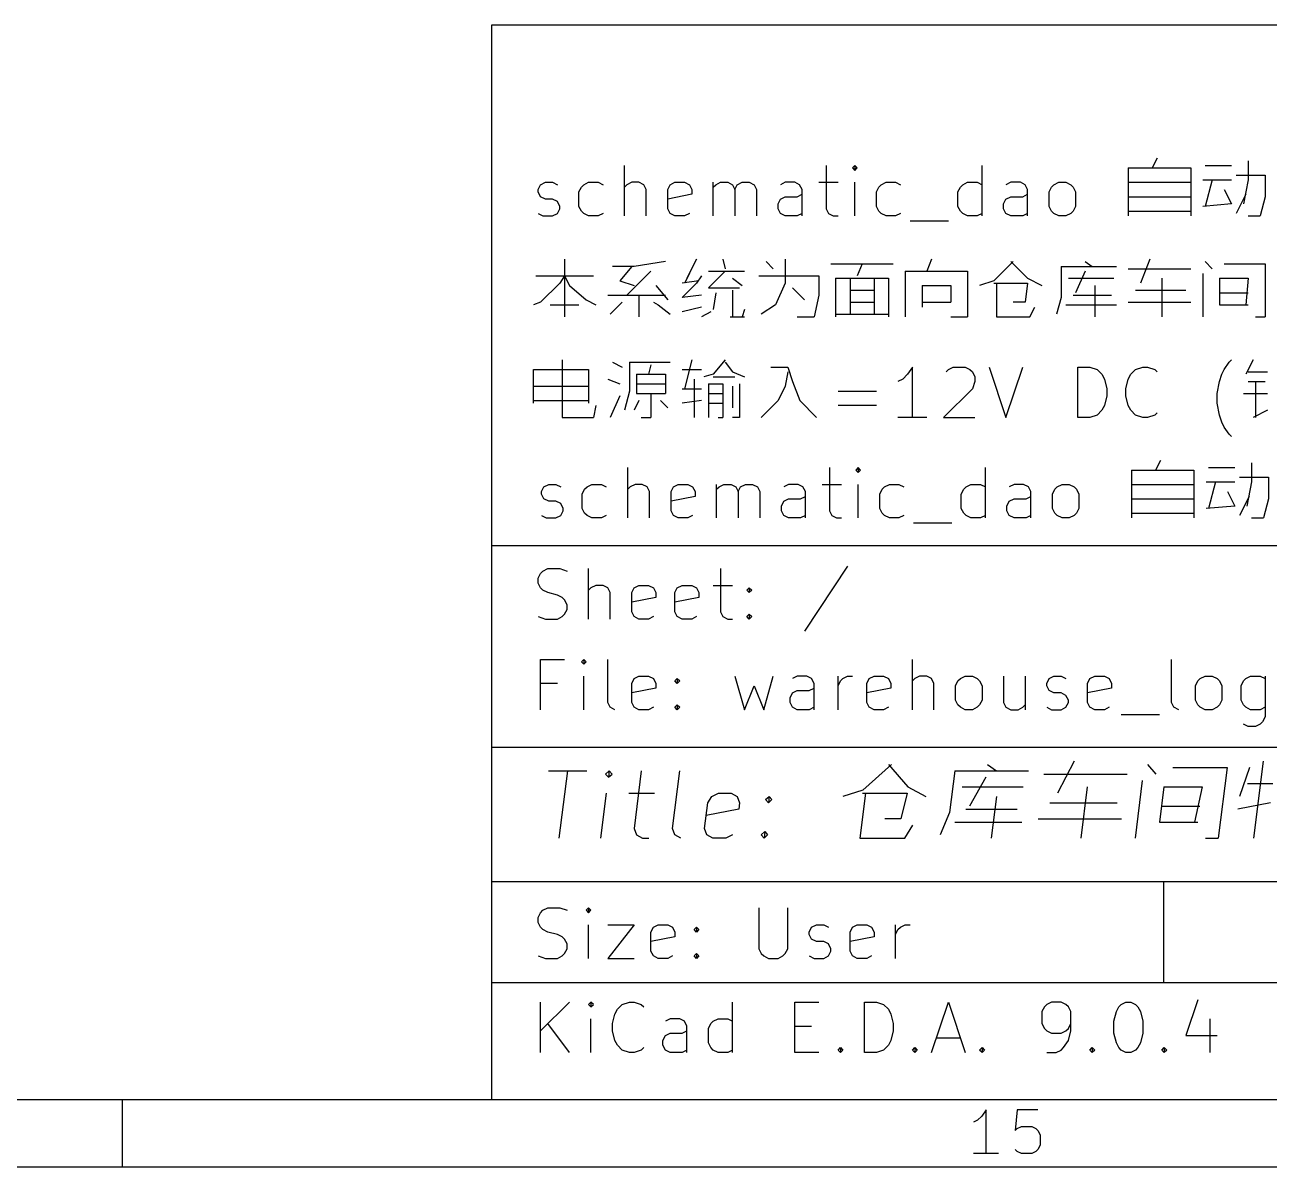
# Model space of a CAD drawing. Extents: x 0.4 to 37.4, y -23 to -0.4.
# Drawn here: x 27.839 to 29.297, y -22.992 to -21.654 of the extents above; entities that cross this region are included whole.
import ezdxf

# ---------------------------------------------------------------- set-up
doc = ezdxf.new("R2010")
doc.units = 0
doc.header["$MEASUREMENT"] = 0
doc.layers.add('RED2', color=1, linetype='CONTINUOUS')

msp = doc.modelspace()

# ---------------------------------------------------------------- linework, layer by layer
at = {"layer": 'RED2', "linetype": 'CONTINUOUS'}
for p, q in [((28.3858, -21.6535), (32.6378, -21.6535)), ((28.3858, -22.9134), (28.3858, -21.6535)), ((28.5416, -21.8774), (28.5416, -21.8184)), ((28.7778, -21.8184), (28.7778, -21.869)), ((28.8115, -21.8184), (28.8087, -21.8212)), ((28.8143, -21.8212), (28.8115, -21.8184)), ((28.8115, -21.8184), (28.8115, -21.824)), ((28.9606, -21.8774), (28.9606, -21.8184)), ((29.1659, -21.8099), (29.1602, -21.8212)), ((29.2221, -21.8184), (29.253, -21.8184)), ((29.2727, -21.8127), (29.2727, -21.8352)), ((28.8087, -21.8212), (28.8115, -21.824)), ((28.8115, -21.824), (28.8143, -21.8212)), ((29.1321, -21.8212), (29.1321, -21.8774)), ((29.1321, -21.8212), (29.2052, -21.8212)), ((29.2052, -21.8212), (29.2052, -21.8774)), ((29.2587, -21.8296), (29.2924, -21.8296)), ((29.2924, -21.8296), (29.2924, -21.8549)), ((28.4403, -21.8465), (28.4431, -21.8408)), ((28.4403, -21.8493), (28.4403, -21.8465)), ((28.4431, -21.8549), (28.4403, -21.8493)), ((28.4431, -21.8408), (28.4488, -21.838)), ((28.4488, -21.838), (28.4572, -21.838)), ((28.4572, -21.838), (28.4628, -21.8408)), ((28.4881, -21.8493), (28.4909, -21.8437)), ((28.4881, -21.8662), (28.4881, -21.8493)), ((28.4909, -21.8437), (28.4938, -21.8408)), ((28.4938, -21.8408), (28.4994, -21.838)), ((28.4994, -21.838), (28.5106, -21.838)), ((28.5106, -21.838), (28.5163, -21.8408)), ((28.5444, -21.8408), (28.5416, -21.8437)), ((28.55, -21.838), (28.5444, -21.8408)), ((28.5584, -21.838), (28.55, -21.838)), ((28.5641, -21.8408), (28.5584, -21.838)), ((28.5669, -21.8465), (28.5641, -21.8408)), ((28.5669, -21.8774), (28.5669, -21.8465)), ((28.5922, -21.8465), (28.595, -21.8408)), ((28.5922, -21.869), (28.5922, -21.8465)), ((28.595, -21.8408), (28.6006, -21.838)), ((28.6006, -21.838), (28.6119, -21.838)), ((28.6119, -21.838), (28.6175, -21.8408)), ((28.6175, -21.8408), (28.6203, -21.8465)), ((28.6203, -21.8465), (28.6203, -21.8521)), ((28.6456, -21.8774), (28.6456, -21.838)), ((28.6456, -21.8437), (28.6484, -21.8408)), ((28.6484, -21.8408), (28.654, -21.838)), ((28.654, -21.838), (28.6625, -21.838)), ((28.6625, -21.838), (28.6681, -21.8408)), ((28.6681, -21.8408), (28.6709, -21.8465)), ((28.6709, -21.8465), (28.6737, -21.8408)), ((28.6709, -21.8465), (28.6709, -21.8774)), ((28.6737, -21.8408), (28.6794, -21.838)), ((28.6794, -21.838), (28.6878, -21.838)), ((28.6878, -21.838), (28.6934, -21.8408)), ((28.6934, -21.8408), (28.6962, -21.8465)), ((28.6962, -21.8465), (28.6962, -21.8774)), ((28.73, -21.838), (28.7244, -21.8408)), ((28.7412, -21.838), (28.73, -21.838)), ((28.7468, -21.8408), (28.7412, -21.838)), ((28.7497, -21.8465), (28.7468, -21.8408)), ((28.7497, -21.8774), (28.7497, -21.8465)), ((28.7693, -21.838), (28.7918, -21.838)), ((28.8115, -21.8774), (28.8115, -21.838)), ((28.8368, -21.8493), (28.8396, -21.8437)), ((28.8368, -21.8662), (28.8368, -21.8493)), ((28.8396, -21.8437), (28.8425, -21.8408)), ((28.8425, -21.8408), (28.8481, -21.838)), ((28.8481, -21.838), (28.8593, -21.838)), ((28.8593, -21.838), (28.865, -21.8408)), ((28.9324, -21.8493), (28.9353, -21.8437)), ((28.9324, -21.8662), (28.9324, -21.8493)), ((28.9353, -21.8437), (28.9381, -21.8408)), ((28.9381, -21.8408), (28.9437, -21.838)), ((28.9437, -21.838), (28.9549, -21.838)), ((28.9549, -21.838), (28.9606, -21.8408)), ((28.9943, -21.838), (28.9887, -21.8408)), ((29.0056, -21.838), (28.9943, -21.838)), ((29.0112, -21.8408), (29.0056, -21.838)), ((29.014, -21.8465), (29.0112, -21.8408)), ((29.014, -21.8774), (29.014, -21.8465)), ((29.0393, -21.8493), (29.0421, -21.8437)), ((29.0393, -21.8662), (29.0393, -21.8493)), ((29.0421, -21.8437), (29.0449, -21.8408)), ((29.0449, -21.8408), (29.0506, -21.838)), ((29.0506, -21.838), (29.059, -21.838)), ((29.059, -21.838), (29.0646, -21.8408)), ((29.0646, -21.8408), (29.0674, -21.8437)), ((29.0674, -21.8437), (29.0702, -21.8493)), ((29.0702, -21.8493), (29.0702, -21.8662)), ((29.1321, -21.838), (29.2052, -21.838)), ((29.2193, -21.8352), (29.253, -21.8352)), ((29.2305, -21.8352), (29.2221, -21.8662)), ((29.2446, -21.8465), (29.253, -21.8633)), ((29.2727, -21.8352), (29.2671, -21.8633)), ((28.4488, -21.8577), (28.4431, -21.8549)), ((28.4572, -21.8577), (28.4488, -21.8577)), ((28.4628, -21.8605), (28.4572, -21.8577)), ((28.4656, -21.8662), (28.4628, -21.8605)), ((28.6203, -21.8521), (28.5922, -21.8577)), ((28.7215, -21.8633), (28.7244, -21.8577)), ((28.7215, -21.869), (28.7215, -21.8633)), ((28.7244, -21.8577), (28.73, -21.8549)), ((28.73, -21.8549), (28.744, -21.8549)), ((28.744, -21.8549), (28.7497, -21.8521)), ((28.9859, -21.8633), (28.9887, -21.8577)), ((28.9859, -21.869), (28.9859, -21.8633)), ((28.9887, -21.8577), (28.9943, -21.8549)), ((28.9943, -21.8549), (29.0084, -21.8549)), ((29.0084, -21.8549), (29.014, -21.8521)), ((29.1321, -21.8549), (29.2052, -21.8549)), ((29.253, -21.8633), (29.2193, -21.8662)), ((29.2699, -21.8521), (29.2587, -21.8746)), ((29.2924, -21.8549), (29.2868, -21.8774)), ((28.4403, -21.8746), (28.4459, -21.8774)), ((28.4459, -21.8774), (28.4572, -21.8774)), ((28.4572, -21.8774), (28.4628, -21.8746)), ((28.4628, -21.8746), (28.4656, -21.869)), ((28.4656, -21.869), (28.4656, -21.8662)), ((28.4909, -21.8718), (28.4881, -21.8662)), ((28.4938, -21.8746), (28.4909, -21.8718)), ((28.4994, -21.8774), (28.4938, -21.8746)), ((28.5106, -21.8774), (28.4994, -21.8774)), ((28.5163, -21.8746), (28.5106, -21.8774)), ((28.595, -21.8746), (28.5922, -21.869)), ((28.6006, -21.8774), (28.595, -21.8746)), ((28.6119, -21.8774), (28.6006, -21.8774)), ((28.6175, -21.8746), (28.6119, -21.8774)), ((28.7244, -21.8746), (28.7215, -21.869)), ((28.73, -21.8774), (28.7244, -21.8746)), ((28.744, -21.8774), (28.73, -21.8774)), ((28.7497, -21.8746), (28.744, -21.8774)), ((28.7778, -21.869), (28.7806, -21.8746)), ((28.7806, -21.8746), (28.7862, -21.8774)), ((28.7862, -21.8774), (28.7918, -21.8774)), ((28.8396, -21.8718), (28.8368, -21.8662)), ((28.8425, -21.8746), (28.8396, -21.8718)), ((28.8481, -21.8774), (28.8425, -21.8746)), ((28.8593, -21.8774), (28.8481, -21.8774)), ((28.865, -21.8746), (28.8593, -21.8774)), ((28.9353, -21.8718), (28.9324, -21.8662)), ((28.9381, -21.8746), (28.9353, -21.8718)), ((28.9437, -21.8774), (28.9381, -21.8746)), ((28.9549, -21.8774), (28.9437, -21.8774)), ((28.9606, -21.8746), (28.9549, -21.8774)), ((28.9887, -21.8746), (28.9859, -21.869)), ((28.9943, -21.8774), (28.9887, -21.8746)), ((29.0084, -21.8774), (28.9943, -21.8774)), ((29.014, -21.8746), (29.0084, -21.8774)), ((29.0421, -21.8718), (29.0393, -21.8662)), ((29.0449, -21.8746), (29.0421, -21.8718)), ((29.0506, -21.8774), (29.0449, -21.8746)), ((29.059, -21.8774), (29.0506, -21.8774)), ((29.0646, -21.8746), (29.059, -21.8774)), ((29.0674, -21.8718), (29.0646, -21.8746)), ((29.0702, -21.8662), (29.0674, -21.8718)), ((29.1321, -21.8718), (29.2052, -21.8718)), ((29.2727, -21.8774), (29.2868, -21.8774)), ((28.8762, -21.883), (28.9212, -21.883)), ((28.4713, -21.928), (28.4713, -21.9955)), ((28.5528, -21.9365), (28.5275, -21.9365)), ((28.55, -21.9365), (28.5359, -21.9533)), ((28.5894, -21.9308), (28.5528, -21.9365)), ((28.6259, -21.928), (28.6147, -21.9505)), ((28.6569, -21.928), (28.6597, -21.9393)), ((28.7075, -21.9308), (28.7159, -21.9393)), ((28.73, -21.928), (28.73, -21.9561)), ((28.7834, -21.9336), (28.8565, -21.9336)), ((28.82, -21.9336), (28.8143, -21.9477)), ((28.9015, -21.928), (28.8959, -21.9421)), ((28.9971, -21.9308), (28.9746, -21.9533)), ((28.9943, -21.9308), (29.014, -21.9505)), ((29.0534, -21.9365), (29.1181, -21.9365)), ((29.0534, -21.9365), (29.0534, -21.973)), ((29.0815, -21.9308), (29.0899, -21.9365)), ((29.1574, -21.928), (29.1462, -21.9561)), ((29.2221, -21.9308), (29.2305, -21.9393)), ((29.2446, -21.9336), (29.2924, -21.9336)), ((29.2924, -21.9336), (29.2924, -21.9955)), ((28.4375, -21.9477), (28.505, -21.9477)), ((28.4713, -21.9477), (28.4656, -21.9561)), ((28.4713, -21.9477), (28.4769, -21.959)), ((28.5725, -21.9421), (28.5444, -21.9702)), ((28.6175, -21.9449), (28.6119, -21.9561)), ((28.6316, -21.9477), (28.6259, -21.9561)), ((28.64, -21.9421), (28.6822, -21.9421)), ((28.6512, -21.9505), (28.64, -21.9618)), ((28.6597, -21.9421), (28.6512, -21.9505)), ((28.6681, -21.9505), (28.6794, -21.959)), ((28.699, -21.9477), (28.7694, -21.9477)), ((28.7694, -21.9477), (28.7694, -21.9702)), ((28.789, -21.9505), (28.789, -21.9955)), ((28.789, -21.9505), (28.8509, -21.9505)), ((28.8059, -21.9505), (28.8059, -21.9927)), ((28.834, -21.9505), (28.834, -21.9927)), ((28.8509, -21.9505), (28.8509, -21.9955)), ((28.8706, -21.9421), (28.8706, -21.9955)), ((28.8706, -21.9421), (28.9437, -21.9421)), ((28.9437, -21.9421), (28.9437, -21.9955)), ((29.014, -21.9505), (29.0309, -21.959)), ((29.0618, -21.9505), (29.1152, -21.9505)), ((29.0815, -21.9421), (29.0703, -21.9674)), ((29.1321, -21.9393), (29.2052, -21.9393)), ((29.1715, -21.9505), (29.1715, -21.9955)), ((29.2193, -21.9449), (29.2193, -21.9955)), ((29.239, -21.9505), (29.239, -21.9815)), ((29.239, -21.9505), (29.2727, -21.9505)), ((29.2727, -21.9505), (29.2699, -21.9815)), ((28.4656, -21.9561), (28.4431, -21.9786)), ((28.4769, -21.959), (28.4966, -21.9758)), ((28.5359, -21.9533), (28.5528, -21.959)), ((28.5781, -21.959), (28.5922, -21.9758)), ((28.6287, -21.9533), (28.6091, -21.9561)), ((28.6259, -21.9561), (28.6091, -21.973)), ((28.64, -21.9618), (28.6653, -21.9618)), ((28.6569, -21.9618), (28.6765, -21.9618)), ((28.6681, -21.9646), (28.6681, -21.9955)), ((28.73, -21.9561), (28.7187, -21.9815)), ((28.7384, -21.9618), (28.7525, -21.9758)), ((28.8059, -21.9646), (28.834, -21.9646)), ((28.8903, -21.959), (28.8903, -21.9843)), ((28.8903, -21.959), (28.924, -21.959)), ((28.924, -21.959), (28.924, -21.9786)), ((28.9746, -21.9533), (28.9578, -21.959)), ((28.9746, -21.9561), (29.014, -21.9561)), ((28.9774, -21.9561), (28.9774, -21.9955)), ((29.014, -21.9561), (29.0112, -21.9786)), ((29.0927, -21.959), (29.0927, -21.9955)), ((29.1406, -21.9646), (29.1996, -21.9646)), ((28.4431, -21.9786), (28.4347, -21.9815)), ((28.4966, -21.9758), (28.5078, -21.9815)), ((28.5219, -21.9702), (28.5894, -21.9702)), ((28.5388, -21.9786), (28.5247, -21.9927)), ((28.5584, -21.9702), (28.5584, -21.9955)), ((28.5753, -21.9786), (28.5809, -21.9815)), ((28.6316, -21.9702), (28.6091, -21.973)), ((28.6484, -21.9674), (28.6456, -21.9871)), ((28.7694, -21.9702), (28.7637, -21.9955)), ((28.8059, -21.9786), (28.834, -21.9786)), ((28.8903, -21.9786), (28.924, -21.9786)), ((29.0112, -21.9786), (28.9971, -21.9786)), ((29.0534, -21.973), (29.0478, -21.9927)), ((29.0674, -21.9702), (29.1124, -21.9702)), ((29.1321, -21.9786), (29.2052, -21.9786)), ((29.239, -21.9674), (29.2727, -21.9674)), ((28.4544, -21.9815), (28.4881, -21.9815)), ((28.5809, -21.9815), (28.595, -21.9927)), ((28.6316, -21.9843), (28.6091, -21.9899)), ((28.6428, -21.9899), (28.6316, -21.9955)), ((28.6822, -21.9871), (28.6794, -21.9955)), ((28.7187, -21.9815), (28.7019, -21.9927)), ((28.789, -21.9927), (28.8509, -21.9927)), ((29.0168, -21.9955), (29.0224, -21.9843)), ((29.059, -21.9815), (29.1181, -21.9815)), ((29.239, -21.9815), (29.2727, -21.9815)), ((28.6653, -21.9955), (28.6822, -21.9955)), ((28.744, -21.9955), (28.7637, -21.9955)), ((28.924, -21.9955), (28.9437, -21.9955)), ((28.9774, -21.9955), (29.0168, -21.9955)), ((29.2812, -21.9955), (29.2924, -21.9955)), ((28.4684, -22.0461), (28.4684, -22.1136)), ((28.5275, -22.0489), (28.5388, -22.0546)), ((28.5472, -22.0489), (28.595, -22.0489)), ((28.5472, -22.0489), (28.5472, -22.0827)), ((28.5725, -22.0518), (28.5697, -22.063)), ((28.6203, -22.0461), (28.6119, -22.0799)), ((28.6597, -22.0461), (28.6456, -22.063)), ((28.6597, -22.0489), (28.6681, -22.0602)), ((29.2446, -22.0574), (29.2502, -22.0489)), ((29.2502, -22.0489), (29.253, -22.0461)), ((29.2784, -22.0461), (29.2699, -22.063)), ((28.4347, -22.0968), (28.4347, -22.0574)), ((28.4347, -22.0574), (28.4994, -22.0574)), ((28.4994, -22.0574), (28.4994, -22.0968)), ((28.5556, -22.063), (28.5556, -22.0855)), ((28.5556, -22.063), (28.5894, -22.063)), ((28.5894, -22.063), (28.5894, -22.0855)), ((28.6091, -22.0574), (28.6316, -22.0574)), ((28.6456, -22.063), (28.6344, -22.0658)), ((28.6456, -22.0658), (28.6709, -22.0658)), ((28.6681, -22.0602), (28.6822, -22.0658)), ((28.7131, -22.0546), (28.7328, -22.0546)), ((28.7328, -22.0602), (28.73, -22.0771)), ((28.7328, -22.0546), (28.7384, -22.0714)), ((28.8734, -22.063), (28.8678, -22.0686)), ((28.879, -22.0546), (28.8734, -22.063)), ((28.879, -22.1136), (28.879, -22.0546)), ((28.9184, -22.0602), (28.9212, -22.0574)), ((28.9212, -22.0574), (28.9268, -22.0546)), ((28.9268, -22.0546), (28.9409, -22.0546)), ((28.9409, -22.0546), (28.9465, -22.0574)), ((28.9465, -22.0574), (28.9493, -22.0602)), ((28.9493, -22.0602), (28.9521, -22.0658)), ((28.9521, -22.0658), (28.9521, -22.0714)), ((28.969, -22.0546), (28.9887, -22.1136)), ((28.9887, -22.1136), (29.0084, -22.0546)), ((29.0731, -22.1136), (29.0731, -22.0546)), ((29.0731, -22.0546), (29.0871, -22.0546)), ((29.0871, -22.0546), (29.0956, -22.0574)), ((29.0956, -22.0574), (29.1012, -22.063)), ((29.1012, -22.063), (29.104, -22.0686)), ((29.1321, -22.0686), (29.1349, -22.063)), ((29.1349, -22.063), (29.1406, -22.0574)), ((29.1406, -22.0574), (29.149, -22.0546)), ((29.149, -22.0546), (29.1546, -22.0546)), ((29.1546, -22.0546), (29.1631, -22.0574)), ((29.1631, -22.0574), (29.1659, -22.0602)), ((29.239, -22.0714), (29.2418, -22.063)), ((29.2418, -22.063), (29.2446, -22.0574)), ((29.2727, -22.0602), (29.2952, -22.0602)), ((28.4347, -22.0771), (28.4994, -22.0771)), ((28.5219, -22.0686), (28.5359, -22.0743)), ((28.5472, -22.0827), (28.5416, -22.1052)), ((28.5556, -22.0743), (28.5894, -22.0743)), ((28.6091, -22.0799), (28.6316, -22.0799)), ((28.6231, -22.0686), (28.6231, -22.1136)), ((28.64, -22.0743), (28.64, -22.1136)), ((28.64, -22.0743), (28.6569, -22.0743)), ((28.6569, -22.0743), (28.6569, -22.1136)), ((28.6681, -22.0771), (28.6681, -22.1024)), ((28.6765, -22.0743), (28.6765, -22.1136)), ((28.73, -22.0771), (28.7215, -22.0939)), ((28.7384, -22.0714), (28.7469, -22.0939)), ((28.7918, -22.0827), (28.8368, -22.0827)), ((28.8678, -22.0686), (28.8621, -22.0714)), ((28.9493, -22.0799), (28.9156, -22.1136)), ((28.9521, -22.0714), (28.9493, -22.0799)), ((29.104, -22.0686), (29.1068, -22.0799)), ((29.1068, -22.0799), (29.1068, -22.0883)), ((29.1293, -22.0799), (29.1321, -22.0686)), ((29.1293, -22.0883), (29.1293, -22.0799)), ((29.2362, -22.0855), (29.239, -22.0714)), ((29.2727, -22.0714), (29.2924, -22.0714)), ((29.2812, -22.0714), (29.2812, -22.1136)), ((28.4347, -22.0939), (28.4994, -22.0939)), ((28.5359, -22.0883), (28.5247, -22.1136)), ((28.5584, -22.0939), (28.5528, -22.1052)), ((28.5556, -22.0855), (28.5894, -22.0855)), ((28.5725, -22.0855), (28.5725, -22.1136)), ((28.5837, -22.0939), (28.5922, -22.1024)), ((28.6316, -22.0939), (28.6091, -22.0968)), ((28.64, -22.0855), (28.6569, -22.0855)), ((28.64, -22.0968), (28.6569, -22.0968)), ((28.7215, -22.0939), (28.7019, -22.1136)), ((28.7469, -22.0939), (28.7665, -22.1136)), ((29.1068, -22.0883), (29.104, -22.0996)), ((29.1321, -22.0996), (29.1293, -22.0883)), ((29.2362, -22.0968), (29.2362, -22.0855)), ((29.239, -22.1108), (29.2362, -22.0968)), ((29.2671, -22.0855), (29.2952, -22.0855)), ((28.5078, -22.0996), (28.505, -22.1136)), ((28.8368, -22.0996), (28.7918, -22.0996)), ((29.0956, -22.1108), (29.0871, -22.1136)), ((29.1012, -22.1052), (29.0956, -22.1108)), ((29.104, -22.0996), (29.1012, -22.1052)), ((29.1349, -22.1052), (29.1321, -22.0996)), ((29.1406, -22.1108), (29.1349, -22.1052)), ((29.149, -22.1136), (29.1406, -22.1108)), ((29.1631, -22.1108), (29.1546, -22.1136)), ((29.1659, -22.108), (29.1631, -22.1108)), ((29.2418, -22.1192), (29.239, -22.1108)), ((29.2952, -22.1052), (29.2784, -22.1136)), ((28.4684, -22.1136), (28.505, -22.1136)), ((28.5612, -22.1136), (28.5725, -22.1136)), ((28.6512, -22.1136), (28.6569, -22.1136)), ((28.6765, -22.1136), (28.6681, -22.1136)), ((28.8959, -22.1136), (28.8621, -22.1136)), ((28.9156, -22.1136), (28.9521, -22.1136)), ((29.0871, -22.1136), (29.0731, -22.1136)), ((29.1546, -22.1136), (29.149, -22.1136)), ((29.2446, -22.1249), (29.2418, -22.1192)), ((29.2502, -22.1333), (29.2446, -22.1249)), ((29.253, -22.1361), (29.2502, -22.1333)), ((29.1697, -22.1639), (29.1641, -22.1752)), ((29.2766, -22.1667), (29.2766, -22.1892)), ((28.5454, -22.2314), (28.5454, -22.1724)), ((28.7817, -22.1724), (28.7817, -22.223)), ((28.8154, -22.1724), (28.8126, -22.1752)), ((28.8126, -22.1752), (28.8154, -22.178)), ((28.8182, -22.1752), (28.8154, -22.1724)), ((28.8154, -22.1724), (28.8154, -22.178)), ((28.8154, -22.178), (28.8182, -22.1752)), ((28.9645, -22.2314), (28.9645, -22.1724)), ((29.136, -22.1752), (29.136, -22.2314)), ((29.136, -22.1752), (29.2091, -22.1752)), ((29.2091, -22.1752), (29.2091, -22.2314)), ((29.226, -22.1724), (29.2569, -22.1724)), ((29.2625, -22.1836), (29.2963, -22.1836)), ((29.2963, -22.1836), (29.2963, -22.2089)), ((28.4442, -22.2005), (28.447, -22.1949)), ((28.447, -22.1949), (28.4526, -22.1921)), ((28.4526, -22.1921), (28.4611, -22.1921)), ((28.4611, -22.1921), (28.4667, -22.1949)), ((28.492, -22.2033), (28.4948, -22.1977)), ((28.4948, -22.1977), (28.4976, -22.1949)), ((28.4976, -22.1949), (28.5033, -22.1921)), ((28.5033, -22.1921), (28.5145, -22.1921)), ((28.5145, -22.1921), (28.5201, -22.1949)), ((28.5483, -22.1949), (28.5454, -22.1977)), ((28.5539, -22.1921), (28.5483, -22.1949)), ((28.5623, -22.1921), (28.5539, -22.1921)), ((28.5679, -22.1949), (28.5623, -22.1921)), ((28.5708, -22.2005), (28.5679, -22.1949)), ((28.5961, -22.2005), (28.5989, -22.1949)), ((28.5989, -22.1949), (28.6045, -22.1921)), ((28.6045, -22.1921), (28.6158, -22.1921)), ((28.6158, -22.1921), (28.6214, -22.1949)), ((28.6214, -22.1949), (28.6242, -22.2005)), ((28.6495, -22.2314), (28.6495, -22.1921)), ((28.6495, -22.1977), (28.6523, -22.1949)), ((28.6523, -22.1949), (28.6579, -22.1921)), ((28.6579, -22.1921), (28.6664, -22.1921)), ((28.6664, -22.1921), (28.672, -22.1949)), ((28.672, -22.1949), (28.6748, -22.2005)), ((28.6748, -22.2005), (28.6776, -22.1949)), ((28.6776, -22.1949), (28.6832, -22.1921)), ((28.6832, -22.1921), (28.6917, -22.1921)), ((28.6917, -22.1921), (28.6973, -22.1949)), ((28.6973, -22.1949), (28.7001, -22.2005)), ((28.7339, -22.1921), (28.7282, -22.1949)), ((28.7451, -22.1921), (28.7339, -22.1921)), ((28.7507, -22.1949), (28.7451, -22.1921)), ((28.7535, -22.2005), (28.7507, -22.1949)), ((28.7732, -22.1921), (28.7957, -22.1921)), ((28.8154, -22.2314), (28.8154, -22.1921)), ((28.8407, -22.2033), (28.8435, -22.1977)), ((28.8435, -22.1977), (28.8463, -22.1949)), ((28.8463, -22.1949), (28.852, -22.1921)), ((28.852, -22.1921), (28.8632, -22.1921)), ((28.8632, -22.1921), (28.8688, -22.1949)), ((28.9363, -22.2033), (28.9391, -22.1977)), ((28.9391, -22.1977), (28.942, -22.1949)), ((28.942, -22.1949), (28.9476, -22.1921)), ((28.9476, -22.1921), (28.9588, -22.1921)), ((28.9588, -22.1921), (28.9645, -22.1949)), ((28.9982, -22.1921), (28.9926, -22.1949)), ((29.0094, -22.1921), (28.9982, -22.1921)), ((29.0151, -22.1949), (29.0094, -22.1921)), ((29.0179, -22.2005), (29.0151, -22.1949)), ((29.0432, -22.2033), (29.046, -22.1977)), ((29.046, -22.1977), (29.0488, -22.1949)), ((29.0488, -22.1949), (29.0544, -22.1921)), ((29.0544, -22.1921), (29.0629, -22.1921)), ((29.0629, -22.1921), (29.0685, -22.1949)), ((29.0685, -22.1949), (29.0713, -22.1977)), ((29.0713, -22.1977), (29.0741, -22.2033)), ((29.136, -22.1921), (29.2091, -22.1921)), ((29.2232, -22.1892), (29.2569, -22.1892)), ((29.2344, -22.1892), (29.226, -22.2202)), ((29.2766, -22.1892), (29.271, -22.2174)), ((28.4442, -22.2033), (28.4442, -22.2005)), ((28.447, -22.2089), (28.4442, -22.2033)), ((28.4526, -22.2117), (28.447, -22.2089)), ((28.4611, -22.2117), (28.4526, -22.2117)), ((28.4667, -22.2146), (28.4611, -22.2117)), ((28.492, -22.2202), (28.492, -22.2033)), ((28.5708, -22.2314), (28.5708, -22.2005)), ((28.5961, -22.223), (28.5961, -22.2005)), ((28.6242, -22.2061), (28.5961, -22.2117)), ((28.6242, -22.2005), (28.6242, -22.2061)), ((28.6748, -22.2005), (28.6748, -22.2314)), ((28.7001, -22.2005), (28.7001, -22.2314)), ((28.7254, -22.2174), (28.7282, -22.2117)), ((28.7282, -22.2117), (28.7339, -22.2089)), ((28.7339, -22.2089), (28.7479, -22.2089)), ((28.7479, -22.2089), (28.7535, -22.2061)), ((28.7535, -22.2314), (28.7535, -22.2005)), ((28.8407, -22.2202), (28.8407, -22.2033)), ((28.9363, -22.2202), (28.9363, -22.2033)), ((28.9898, -22.2174), (28.9926, -22.2117)), ((28.9926, -22.2117), (28.9982, -22.2089)), ((28.9982, -22.2089), (29.0123, -22.2089)), ((29.0123, -22.2089), (29.0179, -22.2061)), ((29.0179, -22.2314), (29.0179, -22.2005)), ((29.0432, -22.2202), (29.0432, -22.2033)), ((29.0741, -22.2033), (29.0741, -22.2202)), ((29.136, -22.2089), (29.2091, -22.2089)), ((29.2485, -22.2005), (29.2569, -22.2174)), ((29.2738, -22.2061), (29.2625, -22.2286)), ((29.2963, -22.2089), (29.2907, -22.2314)), ((28.4442, -22.2286), (28.4498, -22.2314)), ((28.4611, -22.2314), (28.4667, -22.2286)), ((28.4695, -22.2202), (28.4667, -22.2146)), ((28.4667, -22.2286), (28.4695, -22.223)), ((28.4695, -22.223), (28.4695, -22.2202)), ((28.4948, -22.2258), (28.492, -22.2202)), ((28.4976, -22.2286), (28.4948, -22.2258)), ((28.5033, -22.2314), (28.4976, -22.2286)), ((28.5201, -22.2286), (28.5145, -22.2314)), ((28.5989, -22.2286), (28.5961, -22.223)), ((28.6045, -22.2314), (28.5989, -22.2286)), ((28.6214, -22.2286), (28.6158, -22.2314)), ((28.7254, -22.223), (28.7254, -22.2174)), ((28.7282, -22.2286), (28.7254, -22.223)), ((28.7339, -22.2314), (28.7282, -22.2286)), ((28.7535, -22.2286), (28.7479, -22.2314)), ((28.7817, -22.223), (28.7845, -22.2286)), ((28.7845, -22.2286), (28.7901, -22.2314)), ((28.8435, -22.2258), (28.8407, -22.2202)), ((28.8463, -22.2286), (28.8435, -22.2258)), ((28.852, -22.2314), (28.8463, -22.2286)), ((28.8688, -22.2286), (28.8632, -22.2314)), ((28.9391, -22.2258), (28.9363, -22.2202)), ((28.942, -22.2286), (28.9391, -22.2258)), ((28.9476, -22.2314), (28.942, -22.2286)), ((28.9645, -22.2286), (28.9588, -22.2314)), ((28.9898, -22.223), (28.9898, -22.2174)), ((28.9926, -22.2286), (28.9898, -22.223)), ((28.9982, -22.2314), (28.9926, -22.2286)), ((29.0179, -22.2286), (29.0123, -22.2314)), ((29.046, -22.2258), (29.0432, -22.2202)), ((29.0488, -22.2286), (29.046, -22.2258)), ((29.0544, -22.2314), (29.0488, -22.2286)), ((29.0685, -22.2286), (29.0629, -22.2314)), ((29.0713, -22.2258), (29.0685, -22.2286)), ((29.0741, -22.2202), (29.0713, -22.2258)), ((29.136, -22.2258), (29.2091, -22.2258)), ((29.2569, -22.2174), (29.2232, -22.2202)), ((28.4498, -22.2314), (28.4611, -22.2314)), ((28.5145, -22.2314), (28.5033, -22.2314)), ((28.6158, -22.2314), (28.6045, -22.2314)), ((28.7479, -22.2314), (28.7339, -22.2314)), ((28.7901, -22.2314), (28.7957, -22.2314)), ((28.8632, -22.2314), (28.852, -22.2314)), ((28.8801, -22.2371), (28.9251, -22.2371)), ((28.9588, -22.2314), (28.9476, -22.2314)), ((29.0123, -22.2314), (28.9982, -22.2314)), ((29.0629, -22.2314), (29.0544, -22.2314)), ((29.2766, -22.2314), (29.2907, -22.2314)), ((28.3858, -22.2638), (32.6378, -22.2638)), ((28.4403, -22.302), (28.4431, -22.2964)), ((28.4431, -22.2964), (28.4459, -22.2936)), ((28.4459, -22.2936), (28.4516, -22.2908)), ((28.4516, -22.2908), (28.4656, -22.2908)), ((28.4656, -22.2908), (28.4741, -22.2936)), ((28.4994, -22.3498), (28.4994, -22.2908)), ((28.654, -22.2908), (28.654, -22.3414)), ((28.8031, -22.288), (28.7525, -22.3639)), ((28.4403, -22.3077), (28.4403, -22.302)), ((28.4431, -22.3133), (28.4403, -22.3077)), ((28.4459, -22.3161), (28.4431, -22.3133)), ((28.4516, -22.3189), (28.4459, -22.3161)), ((28.5022, -22.3133), (28.4994, -22.3161)), ((28.5078, -22.3105), (28.5022, -22.3133)), ((28.5163, -22.3105), (28.5078, -22.3105)), ((28.5219, -22.3133), (28.5163, -22.3105)), ((28.5247, -22.3189), (28.5219, -22.3133)), ((28.55, -22.3189), (28.5528, -22.3133)), ((28.5528, -22.3133), (28.5584, -22.3105)), ((28.5584, -22.3105), (28.5697, -22.3105)), ((28.5697, -22.3105), (28.5753, -22.3133)), ((28.5753, -22.3133), (28.5781, -22.3189)), ((28.6006, -22.3189), (28.6034, -22.3133)), ((28.6034, -22.3133), (28.6091, -22.3105)), ((28.6091, -22.3105), (28.6203, -22.3105)), ((28.6203, -22.3105), (28.6259, -22.3133)), ((28.6259, -22.3133), (28.6287, -22.3189)), ((28.6456, -22.3105), (28.6681, -22.3105)), ((28.685, -22.3161), (28.6878, -22.3133)), ((28.6878, -22.3189), (28.685, -22.3161)), ((28.6878, -22.3133), (28.6906, -22.3161)), ((28.6878, -22.3133), (28.6878, -22.3189)), ((28.6906, -22.3161), (28.6878, -22.3189)), ((28.4628, -22.3217), (28.4516, -22.3189)), ((28.4684, -22.3245), (28.4628, -22.3217)), ((28.4713, -22.3274), (28.4684, -22.3245)), ((28.4741, -22.333), (28.4713, -22.3274)), ((28.5247, -22.3498), (28.5247, -22.3189)), ((28.55, -22.3414), (28.55, -22.3189)), ((28.5781, -22.3245), (28.55, -22.3302)), ((28.5781, -22.3189), (28.5781, -22.3245)), ((28.6006, -22.3414), (28.6006, -22.3189)), ((28.6287, -22.3245), (28.6006, -22.3302)), ((28.6287, -22.3189), (28.6287, -22.3245)), ((28.4684, -22.347), (28.4713, -22.3442)), ((28.4713, -22.3442), (28.4741, -22.3386)), ((28.4741, -22.3386), (28.4741, -22.333)), ((28.5528, -22.347), (28.55, -22.3414)), ((28.6034, -22.347), (28.6006, -22.3414)), ((28.654, -22.3414), (28.6569, -22.347)), ((28.685, -22.347), (28.6878, -22.3442)), ((28.6878, -22.3442), (28.6906, -22.347)), ((28.6878, -22.3442), (28.6878, -22.3498)), ((28.4403, -22.347), (28.4488, -22.3498)), ((28.4488, -22.3498), (28.4628, -22.3498)), ((28.4628, -22.3498), (28.4684, -22.347)), ((28.5584, -22.3498), (28.5528, -22.347)), ((28.5697, -22.3498), (28.5584, -22.3498)), ((28.5753, -22.347), (28.5697, -22.3498)), ((28.6091, -22.3498), (28.6034, -22.347)), ((28.6203, -22.3498), (28.6091, -22.3498)), ((28.6259, -22.347), (28.6203, -22.3498)), ((28.6569, -22.347), (28.6625, -22.3498)), ((28.6625, -22.3498), (28.6681, -22.3498)), ((28.6878, -22.3498), (28.685, -22.347)), ((28.6906, -22.347), (28.6878, -22.3498)), ((28.4431, -22.4561), (28.4431, -22.3971)), ((28.4431, -22.3971), (28.4713, -22.3971)), ((28.4938, -22.3971), (28.4909, -22.3999)), ((28.4909, -22.3999), (28.4938, -22.4027)), ((28.4966, -22.3999), (28.4938, -22.3971)), ((28.4938, -22.3971), (28.4938, -22.4027)), ((28.4938, -22.4027), (28.4966, -22.3999)), ((28.5219, -22.4477), (28.5219, -22.3971)), ((28.879, -22.4561), (28.879, -22.3971)), ((29.1827, -22.4477), (29.1827, -22.3971)), ((28.4938, -22.4561), (28.4938, -22.4168)), ((28.5528, -22.4196), (28.5584, -22.4168)), ((28.5584, -22.4168), (28.5697, -22.4168)), ((28.5697, -22.4168), (28.5753, -22.4196)), ((28.6709, -22.4168), (28.6822, -22.4561)), ((28.7047, -22.4561), (28.7159, -22.4168)), ((28.744, -22.4168), (28.7384, -22.4196)), ((28.7553, -22.4168), (28.744, -22.4168)), ((28.7609, -22.4196), (28.7553, -22.4168)), ((28.7918, -22.4561), (28.7918, -22.4168)), ((28.7975, -22.4196), (28.8031, -22.4168)), ((28.8031, -22.4168), (28.8087, -22.4168)), ((28.8284, -22.4196), (28.834, -22.4168)), ((28.834, -22.4168), (28.8453, -22.4168)), ((28.8453, -22.4168), (28.8509, -22.4196)), ((28.8875, -22.4168), (28.8818, -22.4196)), ((28.8959, -22.4168), (28.8875, -22.4168)), ((28.9015, -22.4196), (28.8959, -22.4168)), ((28.9353, -22.4196), (28.9409, -22.4168)), ((28.9409, -22.4168), (28.9493, -22.4168)), ((28.9493, -22.4168), (28.9549, -22.4196)), ((28.9859, -22.4168), (28.9859, -22.4477)), ((29.0112, -22.4168), (29.0112, -22.4561)), ((29.0393, -22.4196), (29.0449, -22.4168)), ((29.0449, -22.4168), (29.0534, -22.4168)), ((29.0534, -22.4168), (29.059, -22.4196)), ((29.0871, -22.4196), (29.0927, -22.4168)), ((29.0927, -22.4168), (29.104, -22.4168)), ((29.104, -22.4168), (29.1096, -22.4196)), ((29.2165, -22.4196), (29.2221, -22.4168)), ((29.2221, -22.4168), (29.2305, -22.4168)), ((29.2305, -22.4168), (29.2362, -22.4196)), ((29.2699, -22.4196), (29.2755, -22.4168)), ((29.2755, -22.4168), (29.2868, -22.4168)), ((29.2868, -22.4168), (29.2924, -22.4196)), ((29.2924, -22.4168), (29.2924, -22.4646)), ((28.4628, -22.4252), (28.4431, -22.4252)), ((28.55, -22.4252), (28.5528, -22.4196)), ((28.55, -22.4477), (28.55, -22.4252)), ((28.5781, -22.4308), (28.55, -22.4365)), ((28.5753, -22.4196), (28.5781, -22.4252)), ((28.5781, -22.4252), (28.5781, -22.4308)), ((28.6006, -22.4224), (28.6034, -22.4196)), ((28.6034, -22.4252), (28.6006, -22.4224)), ((28.6034, -22.4196), (28.6062, -22.4224)), ((28.6034, -22.4196), (28.6034, -22.4252)), ((28.6062, -22.4224), (28.6034, -22.4252)), ((28.6822, -22.4561), (28.6934, -22.428)), ((28.6934, -22.428), (28.7047, -22.4561)), ((28.7581, -22.4336), (28.7637, -22.4308)), ((28.7637, -22.4252), (28.7609, -22.4196)), ((28.7637, -22.4561), (28.7637, -22.4252)), ((28.7918, -22.428), (28.7947, -22.4224)), ((28.7947, -22.4224), (28.7975, -22.4196)), ((28.8256, -22.4252), (28.8284, -22.4196)), ((28.8256, -22.4477), (28.8256, -22.4252)), ((28.8537, -22.4308), (28.8256, -22.4365)), ((28.8509, -22.4196), (28.8537, -22.4252)), ((28.8537, -22.4252), (28.8537, -22.4308)), ((28.8818, -22.4196), (28.879, -22.4224)), ((28.9043, -22.4252), (28.9015, -22.4196)), ((28.9043, -22.4561), (28.9043, -22.4252)), ((28.9296, -22.428), (28.9324, -22.4224)), ((28.9296, -22.4449), (28.9296, -22.428)), ((28.9324, -22.4224), (28.9353, -22.4196)), ((28.9549, -22.4196), (28.9578, -22.4224)), ((28.9578, -22.4224), (28.9606, -22.428)), ((28.9606, -22.428), (28.9606, -22.4449)), ((29.0365, -22.4252), (29.0393, -22.4196)), ((29.0365, -22.428), (29.0365, -22.4252)), ((29.0393, -22.4336), (29.0365, -22.428)), ((29.0843, -22.4252), (29.0871, -22.4196)), ((29.0843, -22.4477), (29.0843, -22.4252)), ((29.1124, -22.4308), (29.0843, -22.4365)), ((29.1096, -22.4196), (29.1124, -22.4252)), ((29.1124, -22.4252), (29.1124, -22.4308)), ((29.2109, -22.428), (29.2137, -22.4224)), ((29.2109, -22.4449), (29.2109, -22.428)), ((29.2137, -22.4224), (29.2165, -22.4196)), ((29.2362, -22.4196), (29.239, -22.4224)), ((29.239, -22.4224), (29.2418, -22.428)), ((29.2418, -22.428), (29.2418, -22.4449)), ((29.2643, -22.428), (29.2671, -22.4224)), ((29.2643, -22.4449), (29.2643, -22.428)), ((29.2671, -22.4224), (29.2699, -22.4196)), ((28.7356, -22.4421), (28.7384, -22.4365)), ((28.7356, -22.4477), (28.7356, -22.4421)), ((28.7384, -22.4365), (28.744, -22.4336)), ((28.744, -22.4336), (28.7581, -22.4336)), ((28.9324, -22.4505), (28.9296, -22.4449)), ((28.9606, -22.4449), (28.9578, -22.4505)), ((29.0449, -22.4365), (29.0393, -22.4336)), ((29.0534, -22.4365), (29.0449, -22.4365)), ((29.059, -22.4393), (29.0534, -22.4365)), ((29.0618, -22.4449), (29.059, -22.4393)), ((29.0618, -22.4477), (29.0618, -22.4449)), ((29.2137, -22.4505), (29.2109, -22.4449)), ((29.2418, -22.4449), (29.239, -22.4505)), ((29.2671, -22.4505), (29.2643, -22.4449)), ((28.5247, -22.4533), (28.5219, -22.4477)), ((28.5303, -22.4561), (28.5247, -22.4533)), ((28.5528, -22.4533), (28.55, -22.4477)), ((28.5584, -22.4561), (28.5528, -22.4533)), ((28.5697, -22.4561), (28.5584, -22.4561)), ((28.5753, -22.4533), (28.5697, -22.4561)), ((28.6006, -22.4533), (28.6034, -22.4505)), ((28.6034, -22.4561), (28.6006, -22.4533)), ((28.6034, -22.4505), (28.6062, -22.4533)), ((28.6034, -22.4505), (28.6034, -22.4561)), ((28.6062, -22.4533), (28.6034, -22.4561)), ((28.7384, -22.4533), (28.7356, -22.4477)), ((28.744, -22.4561), (28.7384, -22.4533)), ((28.7581, -22.4561), (28.744, -22.4561)), ((28.7637, -22.4533), (28.7581, -22.4561)), ((28.8284, -22.4533), (28.8256, -22.4477)), ((28.834, -22.4561), (28.8284, -22.4533)), ((28.8453, -22.4561), (28.834, -22.4561)), ((28.8509, -22.4533), (28.8453, -22.4561)), ((28.9353, -22.4533), (28.9324, -22.4505)), ((28.9409, -22.4561), (28.9353, -22.4533)), ((28.9493, -22.4561), (28.9409, -22.4561)), ((28.9549, -22.4533), (28.9493, -22.4561)), ((28.9578, -22.4505), (28.9549, -22.4533)), ((28.9859, -22.4477), (28.9887, -22.4533)), ((28.9887, -22.4533), (28.9943, -22.4561)), ((28.9943, -22.4561), (29.0028, -22.4561)), ((29.0028, -22.4561), (29.0084, -22.4533)), ((29.0084, -22.4533), (29.0112, -22.4505)), ((29.0365, -22.4533), (29.0421, -22.4561)), ((29.0421, -22.4561), (29.0534, -22.4561)), ((29.0534, -22.4561), (29.059, -22.4533)), ((29.059, -22.4533), (29.0618, -22.4477)), ((29.0871, -22.4533), (29.0843, -22.4477)), ((29.0927, -22.4561), (29.0871, -22.4533)), ((29.104, -22.4561), (29.0927, -22.4561)), ((29.1096, -22.4533), (29.104, -22.4561)), ((29.1237, -22.4618), (29.1687, -22.4618)), ((29.1855, -22.4533), (29.1827, -22.4477)), ((29.1912, -22.4561), (29.1855, -22.4533)), ((29.2165, -22.4533), (29.2137, -22.4505)), ((29.2221, -22.4561), (29.2165, -22.4533)), ((29.2305, -22.4561), (29.2221, -22.4561)), ((29.2362, -22.4533), (29.2305, -22.4561)), ((29.239, -22.4505), (29.2362, -22.4533)), ((29.2699, -22.4533), (29.2671, -22.4505)), ((29.2755, -22.4561), (29.2699, -22.4533)), ((29.2868, -22.4561), (29.2755, -22.4561)), ((29.2924, -22.4533), (29.2868, -22.4561)), ((29.2727, -22.4758), (29.2671, -22.473)), ((29.2811, -22.4758), (29.2727, -22.4758)), ((29.2868, -22.473), (29.2811, -22.4758)), ((29.2896, -22.4702), (29.2868, -22.473)), ((29.2924, -22.4646), (29.2896, -22.4702)), ((28.3858, -22.5), (32.6378, -22.5)), ((28.8546, -22.5202), (28.8208, -22.5502)), ((28.8508, -22.5202), (28.8738, -22.5465)), ((28.9671, -22.5202), (28.9774, -22.5277)), ((29.0688, -22.5165), (29.0491, -22.554)), ((29.1545, -22.5202), (29.1644, -22.5315)), ((29.29, -22.5165), (29.2787, -22.6065)), ((28.4524, -22.5277), (28.4974, -22.5277)), ((28.4651, -22.6065), (28.4749, -22.5277)), ((28.5237, -22.5277), (28.5194, -22.5315)), ((28.5194, -22.5315), (28.5227, -22.5352)), ((28.5237, -22.5277), (28.5227, -22.5352)), ((28.5227, -22.5352), (28.5269, -22.5315)), ((28.5269, -22.5315), (28.5237, -22.5277)), ((28.5612, -22.5277), (28.5527, -22.5952)), ((28.5977, -22.5952), (28.6062, -22.5277)), ((28.9286, -22.5277), (28.9225, -22.5765)), ((28.9286, -22.5277), (29.0149, -22.5277)), ((29.0331, -22.5315), (29.1306, -22.5315)), ((29.1841, -22.524), (29.2478, -22.524)), ((29.2478, -22.524), (29.2375, -22.6065)), ((29.274, -22.524), (29.2623, -22.5577)), ((28.8738, -22.5465), (28.8949, -22.5577)), ((28.9375, -22.5465), (29.0088, -22.5465)), ((28.9652, -22.5352), (28.946, -22.569)), ((29.0838, -22.5465), (29.0763, -22.6065)), ((29.1484, -22.539), (29.14, -22.6065)), ((29.1737, -22.5465), (29.1686, -22.5877)), ((29.1737, -22.5465), (29.2187, -22.5465)), ((29.2187, -22.5465), (29.2098, -22.5877)), ((29.2717, -22.5427), (29.3017, -22.5427)), ((28.5138, -22.6065), (28.5204, -22.554)), ((28.5466, -22.554), (28.5766, -22.554)), ((28.639, -22.5652), (28.6437, -22.5577)), ((28.6437, -22.5577), (28.6516, -22.554)), ((28.6516, -22.554), (28.6666, -22.554)), ((28.6666, -22.554), (28.6736, -22.5577)), ((28.6736, -22.5577), (28.6765, -22.5652)), ((28.7069, -22.5615), (28.7111, -22.5577)), ((28.7102, -22.5652), (28.7069, -22.5615)), ((28.7111, -22.5577), (28.7102, -22.5652)), ((28.7144, -22.5615), (28.7102, -22.5652)), ((28.7111, -22.5577), (28.7144, -22.5615)), ((28.8208, -22.5502), (28.7974, -22.5577)), ((28.8241, -22.554), (28.8175, -22.6065)), ((28.8204, -22.554), (28.8728, -22.554)), ((28.8728, -22.554), (28.8653, -22.584)), ((28.9774, -22.5577), (28.9713, -22.6065)), ((28.6352, -22.5952), (28.639, -22.5652)), ((28.6755, -22.5727), (28.6371, -22.5802)), ((28.6765, -22.5652), (28.6755, -22.5727)), ((28.9225, -22.5765), (28.9117, -22.6027)), ((28.9417, -22.5727), (29.0017, -22.5727)), ((29.0402, -22.5652), (29.1189, -22.5652)), ((29.1709, -22.569), (29.2159, -22.569)), ((29.2989, -22.5652), (29.2605, -22.5727)), ((28.8653, -22.584), (28.8466, -22.584)), ((28.87, -22.6065), (28.8794, -22.5915)), ((28.9286, -22.5877), (29.0074, -22.5877)), ((29.0266, -22.584), (29.1241, -22.584)), ((29.1686, -22.5877), (29.2136, -22.5877)), ((28.5527, -22.5952), (28.5555, -22.6027)), ((28.5555, -22.6027), (28.5626, -22.6065)), ((28.5626, -22.6065), (28.5701, -22.6065)), ((28.6005, -22.6027), (28.5977, -22.5952)), ((28.6076, -22.6065), (28.6005, -22.6027)), ((28.638, -22.6027), (28.6352, -22.5952)), ((28.6451, -22.6065), (28.638, -22.6027)), ((28.6601, -22.6065), (28.6451, -22.6065)), ((28.668, -22.6027), (28.6601, -22.6065)), ((28.7018, -22.6027), (28.706, -22.599)), ((28.7051, -22.6065), (28.7018, -22.6027)), ((28.706, -22.599), (28.7051, -22.6065)), ((28.7093, -22.6027), (28.7051, -22.6065)), ((28.706, -22.599), (28.7093, -22.6027)), ((28.8175, -22.6065), (28.87, -22.6065)), ((29.2225, -22.6065), (29.2375, -22.6065)), ((28.3858, -22.6575), (32.6378, -22.6575)), ((29.1732, -22.6575), (29.1732, -22.7756)), ((28.4403, -22.6997), (28.4431, -22.6941)), ((28.4431, -22.6941), (28.4459, -22.6912)), ((28.4459, -22.6912), (28.4516, -22.6884)), ((28.4516, -22.6884), (28.4656, -22.6884)), ((28.4656, -22.6884), (28.4741, -22.6912)), ((28.4994, -22.6884), (28.4966, -22.6912)), ((28.4966, -22.6912), (28.4994, -22.6941)), ((28.5022, -22.6912), (28.4994, -22.6884)), ((28.4994, -22.6884), (28.4994, -22.6941)), ((28.4994, -22.6941), (28.5022, -22.6912)), ((28.699, -22.6884), (28.699, -22.7362)), ((28.7328, -22.7362), (28.7328, -22.6884)), ((28.4403, -22.7053), (28.4403, -22.6997)), ((28.4431, -22.7109), (28.4403, -22.7053)), ((28.4994, -22.7475), (28.4994, -22.7081)), ((28.5219, -22.7081), (28.5528, -22.7081)), ((28.5528, -22.7081), (28.5219, -22.7475)), ((28.5753, -22.7109), (28.5809, -22.7081)), ((28.5809, -22.7081), (28.5922, -22.7081)), ((28.5922, -22.7081), (28.5978, -22.7109)), ((28.7609, -22.7109), (28.7665, -22.7081)), ((28.7665, -22.7081), (28.775, -22.7081)), ((28.775, -22.7081), (28.7806, -22.7109)), ((28.8087, -22.7109), (28.8143, -22.7081)), ((28.8143, -22.7081), (28.8256, -22.7081)), ((28.8256, -22.7081), (28.8312, -22.7109)), ((28.8593, -22.7475), (28.8593, -22.7081)), ((28.865, -22.7109), (28.8706, -22.7081)), ((28.8706, -22.7081), (28.8762, -22.7081)), ((28.4459, -22.7137), (28.4431, -22.7109)), ((28.4516, -22.7166), (28.4459, -22.7137)), ((28.4628, -22.7194), (28.4516, -22.7166)), ((28.4684, -22.7222), (28.4628, -22.7194)), ((28.4713, -22.725), (28.4684, -22.7222)), ((28.5725, -22.7166), (28.5753, -22.7109)), ((28.5725, -22.739), (28.5725, -22.7166)), ((28.6006, -22.7222), (28.5725, -22.7278)), ((28.5978, -22.7109), (28.6006, -22.7166)), ((28.6006, -22.7166), (28.6006, -22.7222)), ((28.6231, -22.7137), (28.6259, -22.7109)), ((28.6259, -22.7166), (28.6231, -22.7137)), ((28.6259, -22.7109), (28.6287, -22.7137)), ((28.6259, -22.7109), (28.6259, -22.7166)), ((28.6287, -22.7137), (28.6259, -22.7166)), ((28.7581, -22.7166), (28.7609, -22.7109)), ((28.7581, -22.7194), (28.7581, -22.7166)), ((28.7609, -22.725), (28.7581, -22.7194)), ((28.8059, -22.7166), (28.8087, -22.7109)), ((28.8059, -22.739), (28.8059, -22.7166)), ((28.834, -22.7222), (28.8059, -22.7278)), ((28.8312, -22.7109), (28.834, -22.7166)), ((28.834, -22.7166), (28.834, -22.7222)), ((28.8593, -22.7194), (28.8621, -22.7137)), ((28.8621, -22.7137), (28.865, -22.7109)), ((28.4741, -22.7306), (28.4713, -22.725)), ((28.4713, -22.7419), (28.4741, -22.7362)), ((28.4741, -22.7362), (28.4741, -22.7306)), ((28.5753, -22.7447), (28.5725, -22.739)), ((28.699, -22.7362), (28.7019, -22.7419)), ((28.73, -22.7419), (28.7328, -22.7362)), ((28.7665, -22.7278), (28.7609, -22.725)), ((28.775, -22.7278), (28.7665, -22.7278)), ((28.7806, -22.7306), (28.775, -22.7278)), ((28.7834, -22.7362), (28.7806, -22.7306)), ((28.7806, -22.7447), (28.7834, -22.739)), ((28.7834, -22.739), (28.7834, -22.7362)), ((28.8087, -22.7447), (28.8059, -22.739)), ((28.4403, -22.7447), (28.4488, -22.7475)), ((28.4488, -22.7475), (28.4628, -22.7475)), ((28.4628, -22.7475), (28.4684, -22.7447)), ((28.4684, -22.7447), (28.4713, -22.7419)), ((28.5219, -22.7475), (28.5528, -22.7475)), ((28.5809, -22.7475), (28.5753, -22.7447)), ((28.5922, -22.7475), (28.5809, -22.7475)), ((28.5978, -22.7447), (28.5922, -22.7475)), ((28.6231, -22.7447), (28.6259, -22.7419)), ((28.6259, -22.7475), (28.6231, -22.7447)), ((28.6259, -22.7419), (28.6287, -22.7447)), ((28.6259, -22.7419), (28.6259, -22.7475)), ((28.6287, -22.7447), (28.6259, -22.7475)), ((28.7019, -22.7419), (28.7047, -22.7447)), ((28.7047, -22.7447), (28.7103, -22.7475)), ((28.7103, -22.7475), (28.7215, -22.7475)), ((28.7215, -22.7475), (28.7272, -22.7447)), ((28.7272, -22.7447), (28.73, -22.7419)), ((28.7581, -22.7447), (28.7637, -22.7475)), ((28.7637, -22.7475), (28.775, -22.7475)), ((28.775, -22.7475), (28.7806, -22.7447)), ((28.8143, -22.7475), (28.8087, -22.7447)), ((28.8256, -22.7475), (28.8143, -22.7475)), ((28.8312, -22.7447), (28.8256, -22.7475)), ((28.3858, -22.7756), (32.6378, -22.7756)), ((29.2137, -22.7959), (29.1996, -22.838)), ((28.4431, -22.8577), (28.4431, -22.7987)), ((28.4769, -22.7987), (28.4431, -22.8324)), ((28.5022, -22.7987), (28.4994, -22.8015)), ((28.4994, -22.8015), (28.5022, -22.8043)), ((28.505, -22.8015), (28.5022, -22.7987)), ((28.5022, -22.7987), (28.5022, -22.8043)), ((28.5022, -22.8043), (28.505, -22.8015)), ((28.5303, -22.8127), (28.5331, -22.8071)), ((28.5331, -22.8071), (28.5388, -22.8015)), ((28.5388, -22.8015), (28.5472, -22.7987)), ((28.5472, -22.7987), (28.5528, -22.7987)), ((28.5528, -22.7987), (28.5612, -22.8015)), ((28.5612, -22.8015), (28.5641, -22.8043)), ((28.6681, -22.8577), (28.6681, -22.7987)), ((28.7412, -22.8577), (28.7412, -22.7987)), ((28.7412, -22.7987), (28.7693, -22.7987)), ((28.8228, -22.8577), (28.8228, -22.7987)), ((28.8228, -22.7987), (28.8368, -22.7987)), ((28.8368, -22.7987), (28.8453, -22.8015)), ((28.8453, -22.8015), (28.8509, -22.8071)), ((28.8509, -22.8071), (28.8537, -22.8127)), ((28.9015, -22.8577), (28.9212, -22.7987)), ((28.9212, -22.7987), (28.9409, -22.8577)), ((29.0337, -22.8043), (29.0309, -22.8099)), ((29.0309, -22.8099), (29.0309, -22.824)), ((29.0365, -22.8015), (29.0337, -22.8043)), ((29.0421, -22.7987), (29.0365, -22.8015)), ((29.0534, -22.7987), (29.0421, -22.7987)), ((29.059, -22.8015), (29.0534, -22.7987)), ((29.0618, -22.8043), (29.059, -22.8015)), ((29.0646, -22.8099), (29.0618, -22.8043)), ((29.0646, -22.8324), (29.0646, -22.8099)), ((29.1152, -22.8212), (29.1181, -22.8099)), ((29.1181, -22.8099), (29.1209, -22.8043)), ((29.1209, -22.8043), (29.1237, -22.8015)), ((29.1237, -22.8015), (29.1293, -22.7987)), ((29.1293, -22.7987), (29.1349, -22.7987)), ((29.1349, -22.7987), (29.1406, -22.8015)), ((29.1406, -22.8015), (29.1434, -22.8043)), ((29.1434, -22.8043), (29.1462, -22.8099)), ((29.1462, -22.8099), (29.149, -22.8212)), ((28.4769, -22.8577), (28.4516, -22.824)), ((28.5022, -22.8577), (28.5022, -22.8184)), ((28.5275, -22.824), (28.5303, -22.8127)), ((28.5275, -22.8324), (28.5275, -22.824)), ((28.595, -22.8184), (28.5894, -22.8212)), ((28.6062, -22.8184), (28.595, -22.8184)), ((28.6119, -22.8212), (28.6062, -22.8184)), ((28.6147, -22.8268), (28.6119, -22.8212)), ((28.64, -22.8296), (28.6428, -22.824)), ((28.6428, -22.824), (28.6456, -22.8212)), ((28.6456, -22.8212), (28.6512, -22.8184)), ((28.6512, -22.8184), (28.6625, -22.8184)), ((28.6625, -22.8184), (28.6681, -22.8212)), ((28.8537, -22.8127), (28.8565, -22.824)), ((28.8565, -22.824), (28.8565, -22.8324)), ((29.0309, -22.824), (29.0337, -22.8296)), ((29.0618, -22.8296), (29.0646, -22.824)), ((29.1152, -22.8352), (29.1152, -22.8212)), ((29.149, -22.8212), (29.149, -22.8352)), ((29.2277, -22.8184), (29.2277, -22.8577)), ((28.5303, -22.8437), (28.5275, -22.8324)), ((28.5866, -22.8437), (28.5894, -22.838)), ((28.5894, -22.838), (28.595, -22.8352)), ((28.595, -22.8352), (28.6091, -22.8352)), ((28.6091, -22.8352), (28.6147, -22.8324)), ((28.6147, -22.8577), (28.6147, -22.8268)), ((28.64, -22.8465), (28.64, -22.8296)), ((28.7412, -22.8268), (28.7609, -22.8268)), ((28.8565, -22.8324), (28.8537, -22.8437)), ((28.9071, -22.8408), (28.9353, -22.8408)), ((29.0337, -22.8296), (29.0365, -22.8324)), ((29.0365, -22.8324), (29.0421, -22.8352)), ((29.0421, -22.8352), (29.0534, -22.8352)), ((29.0534, -22.8352), (29.059, -22.8324)), ((29.059, -22.8324), (29.0618, -22.8296)), ((29.0618, -22.8437), (29.0646, -22.8324)), ((29.1181, -22.8465), (29.1152, -22.8352)), ((29.149, -22.8352), (29.1462, -22.8465)), ((29.1996, -22.838), (29.2362, -22.838)), ((28.5331, -22.8493), (28.5303, -22.8437)), ((28.5388, -22.8549), (28.5331, -22.8493)), ((28.5472, -22.8577), (28.5388, -22.8549)), ((28.5612, -22.8549), (28.5528, -22.8577)), ((28.5641, -22.8521), (28.5612, -22.8549)), ((28.5866, -22.8493), (28.5866, -22.8437)), ((28.5894, -22.8549), (28.5866, -22.8493)), ((28.595, -22.8577), (28.5894, -22.8549)), ((28.6147, -22.8549), (28.6091, -22.8577)), ((28.6428, -22.8521), (28.64, -22.8465)), ((28.6456, -22.8549), (28.6428, -22.8521)), ((28.6512, -22.8577), (28.6456, -22.8549)), ((28.6681, -22.8549), (28.6625, -22.8577)), ((28.7918, -22.8549), (28.7947, -22.8521)), ((28.7947, -22.8577), (28.7918, -22.8549)), ((28.7947, -22.8521), (28.7975, -22.8549)), ((28.7947, -22.8521), (28.7947, -22.8577)), ((28.7975, -22.8549), (28.7947, -22.8577)), ((28.8453, -22.8549), (28.8368, -22.8577)), ((28.8509, -22.8493), (28.8453, -22.8549)), ((28.8537, -22.8437), (28.8509, -22.8493)), ((28.879, -22.8549), (28.8818, -22.8521)), ((28.8818, -22.8577), (28.879, -22.8549)), ((28.8818, -22.8521), (28.8846, -22.8549)), ((28.8818, -22.8521), (28.8818, -22.8577)), ((28.8846, -22.8549), (28.8818, -22.8577)), ((28.9578, -22.8549), (28.9606, -22.8521)), ((28.9606, -22.8577), (28.9578, -22.8549)), ((28.9606, -22.8521), (28.9634, -22.8549)), ((28.9606, -22.8521), (28.9606, -22.8577)), ((28.9634, -22.8549), (28.9606, -22.8577)), ((29.0477, -22.8577), (29.0534, -22.8549)), ((29.0534, -22.8549), (29.0562, -22.8521)), ((29.0562, -22.8521), (29.0618, -22.8437)), ((29.0871, -22.8549), (29.0899, -22.8521)), ((29.0899, -22.8577), (29.0871, -22.8549)), ((29.0899, -22.8521), (29.0927, -22.8549)), ((29.0899, -22.8521), (29.0899, -22.8577)), ((29.0927, -22.8549), (29.0899, -22.8577)), ((29.1209, -22.8521), (29.1181, -22.8465)), ((29.1237, -22.8549), (29.1209, -22.8521)), ((29.1293, -22.8577), (29.1237, -22.8549)), ((29.1406, -22.8549), (29.1349, -22.8577)), ((29.1434, -22.8521), (29.1406, -22.8549)), ((29.1462, -22.8465), (29.1434, -22.8521)), ((29.1715, -22.8549), (29.1743, -22.8521)), ((29.1743, -22.8577), (29.1715, -22.8549)), ((29.1743, -22.8521), (29.1771, -22.8549)), ((29.1743, -22.8521), (29.1743, -22.8577)), ((29.1771, -22.8549), (29.1743, -22.8577)), ((28.5528, -22.8577), (28.5472, -22.8577)), ((28.6091, -22.8577), (28.595, -22.8577)), ((28.6625, -22.8577), (28.6512, -22.8577)), ((28.7693, -22.8577), (28.7412, -22.8577)), ((28.8368, -22.8577), (28.8228, -22.8577)), ((29.0365, -22.8577), (29.0477, -22.8577)), ((29.1349, -22.8577), (29.1293, -22.8577)), ((32.6378, -22.9134), (0.4724, -22.9134)), ((27.9528, -22.9134), (27.9528, -22.9921)), ((32.6378, -22.9134), (28.3858, -22.9134)), ((28.9653, -22.9249), (28.9604, -22.9323)), ((28.9653, -22.9761), (28.9653, -22.9249)), ((29.0018, -22.9249), (28.9994, -22.9493)), ((29.0262, -22.9249), (29.0018, -22.9249)), ((28.9555, -22.9371), (28.9506, -22.9396)), ((28.9604, -22.9323), (28.9555, -22.9371)), ((28.9994, -22.9493), (29.0018, -22.9469)), ((29.0018, -22.9469), (29.0067, -22.9444)), ((29.0067, -22.9444), (29.0189, -22.9444)), ((29.0189, -22.9444), (29.0238, -22.9469)), ((29.0238, -22.9469), (29.0262, -22.9493)), ((29.0262, -22.9493), (29.0286, -22.9542)), ((29.0286, -22.9542), (29.0286, -22.9664)), ((29.0018, -22.9737), (28.9994, -22.9713)), ((29.0262, -22.9713), (29.0238, -22.9737)), ((29.0286, -22.9664), (29.0262, -22.9713)), ((28.9799, -22.9761), (28.9506, -22.9761)), ((29.0067, -22.9761), (29.0018, -22.9737)), ((29.0189, -22.9761), (29.0067, -22.9761)), ((29.0238, -22.9737), (29.0189, -22.9761)), ((32.7165, -22.9921), (0.3937, -22.9921))]:
    msp.add_line(p, q, dxfattribs=at)

doc.saveas('drawing.dxf')
